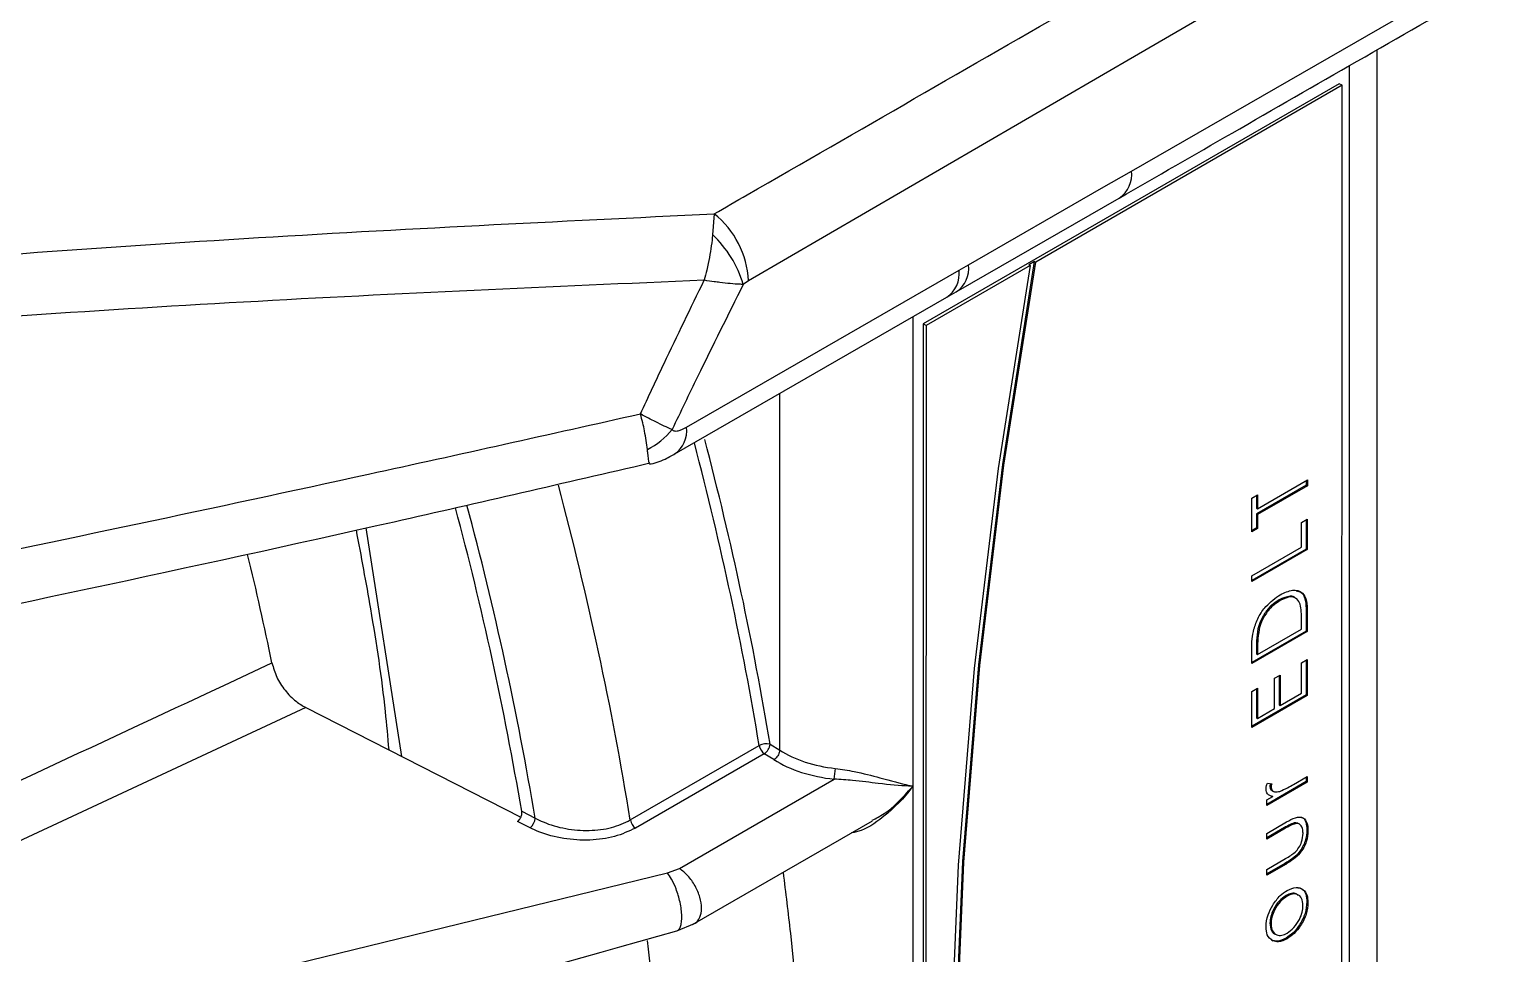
# Model space of a CAD drawing. Extents: x 8 to 113, y 1 to 87.
# Drawn here: x 29.141 to 30.996, y 12.558 to 13.736 of the extents above; entities that cross this region are included whole.
import ezdxf

# ---------------------------------------------------------------- set-up
doc = ezdxf.new("R2010")
doc.units = 0
doc.header["$MEASUREMENT"] = 0
doc.layers.add('OBJECT', color=7, linetype='CONTINUOUS')

msp = doc.modelspace()

# ---------------------------------------------------------------- linework, layer by layer
at = {"layer": 'OBJECT'}
for p, q in [((30.5459, 13.5554), (30.9962, 13.8145)), ((30.8586, 11.5618), (30.8588, 13.7101)), ((30.8234, 11.5051), (30.8237, 13.6898)), ((30.8106, 13.6667), (30.2802, 13.3605)), ((30.8141, 13.6647), (30.4236, 13.4392)), ((30.8141, 13.6647), (30.8106, 13.6667)), ((30.8138, 11.5214), (30.8141, 13.6647)), ((30.3224, 13.4014), (30.5302, 13.521)), ((30.0139, 13.5009), (30.0117, 13.4743)), ((30.4164, 13.435), (30.2838, 13.3585)), ((30.326, 13.4289), (30.338, 13.4358)), ((30.4222, 13.44), (30.4149, 13.4359)), ((30.4149, 13.4359), (30.4164, 13.435)), ((30.4222, 13.44), (30.4236, 13.4392)), ((29.9785, 13.2289), (30.326, 13.4289)), ((30.0576, 13.4156), (30.0509, 13.4109)), ((30.3105, 13.3945), (30.3224, 13.4014)), ((29.9629, 13.1945), (30.3104, 13.3945)), ((30.2671, 13.3696), (30.2671, 12.7712)), ((30.2802, 13.3605), (30.28, 11.2173)), ((30.2838, 13.3585), (30.2802, 13.3605)), ((30.2838, 13.3585), (30.2835, 11.2152)), ((30.0974, 12.8172), (30.0974, 13.2719)), ((30.7064, 13.1249), (30.7699, 13.1616)), ((30.7684, 13.1607), (30.7684, 13.155)), ((30.7699, 13.1616), (30.7699, 13.1542)), ((30.6991, 13.1385), (30.7064, 13.1427)), ((30.6991, 13.0956), (30.6991, 13.1385)), ((30.7684, 13.155), (30.705, 13.1184)), ((30.705, 13.1419), (30.705, 13.1257)), ((30.7699, 13.1542), (30.7064, 13.1176)), ((30.7064, 13.1427), (30.7064, 13.1249)), ((30.7684, 13.155), (30.7699, 13.1542)), ((30.705, 13.1257), (30.7064, 13.1249)), ((30.705, 13.1184), (30.705, 13.1006)), ((30.705, 13.1184), (30.7064, 13.1176)), ((30.7064, 13.1176), (30.7064, 13.0998)), ((30.7626, 13.1073), (30.7698, 13.1115)), ((30.7626, 13.0759), (30.7626, 13.1073)), ((30.7684, 13.1107), (30.7684, 13.0736)), ((30.7698, 13.1115), (30.7698, 13.0728)), ((29.5697, 13.1007), (29.6154, 12.8092)), ((30.705, 13.1006), (30.6991, 13.0972)), ((30.7064, 13.0998), (30.6991, 13.0956)), ((30.705, 13.1006), (30.7064, 13.0998)), ((30.6991, 13.0393), (30.7626, 13.0759)), ((30.7684, 13.0736), (30.6991, 13.0336)), ((30.7698, 13.0728), (30.6991, 13.032)), ((30.7684, 13.0736), (30.7698, 13.0728)), ((30.6991, 13.032), (30.6991, 13.0393)), ((30.7339, 13.0089), (30.7354, 13.0081)), ((30.7684, 12.9944), (30.7684, 12.9691)), ((30.7684, 12.9944), (30.7698, 12.9936)), ((30.7698, 12.9936), (30.7698, 12.9683)), ((30.7064, 12.939), (30.7626, 12.9715)), ((30.7069, 12.9718), (30.7084, 12.971)), ((30.7626, 12.9715), (30.7626, 12.9808)), ((30.7684, 12.9691), (30.6991, 12.9291)), ((30.7698, 12.9683), (30.6991, 12.9275)), ((30.7684, 12.9691), (30.7698, 12.9683)), ((30.6991, 12.9275), (30.6991, 12.944)), ((30.705, 12.9456), (30.705, 12.9398)), ((30.705, 12.9456), (30.7064, 12.9448)), ((30.705, 12.9398), (30.7064, 12.939)), ((30.7064, 12.9448), (30.7064, 12.939)), ((30.7626, 12.9287), (30.7698, 12.9329)), ((30.7626, 12.89), (30.7626, 12.9287)), ((30.7684, 12.9321), (30.7684, 12.8877)), ((30.7698, 12.9329), (30.7698, 12.8869)), ((30.7281, 12.9089), (30.7354, 12.913)), ((30.7281, 12.8701), (30.7281, 12.9089)), ((30.734, 12.9122), (30.734, 12.8751)), ((30.7354, 12.913), (30.7354, 12.8743)), ((30.6991, 12.8921), (30.7064, 12.8963)), ((30.6991, 12.8461), (30.6991, 12.8921)), ((30.7684, 12.8877), (30.6991, 12.8477)), ((30.7698, 12.8869), (30.6991, 12.8461)), ((30.705, 12.8955), (30.7049, 12.8584)), ((30.7064, 12.8963), (30.7064, 12.8576)), ((30.7354, 12.8743), (30.7626, 12.89)), ((30.7684, 12.8877), (30.7698, 12.8869)), ((29.4932, 12.8714), (28.0352, 12.1929)), ((29.4932, 12.8714), (29.7674, 12.7317)), ((30.7064, 12.8576), (30.7281, 12.8701)), ((30.734, 12.8751), (30.7354, 12.8743)), ((30.7049, 12.8584), (30.7064, 12.8576)), ((29.9069, 12.7282), (30.0712, 12.823)), ((30.0851, 12.8248), (30.0974, 12.8172)), ((30.0777, 12.8127), (29.9134, 12.7179)), ((30.09, 12.8052), (30.0777, 12.8127)), ((30.0974, 12.8172), (30.0974, 12.8172)), ((29.9694, 12.6664), (30.1667, 12.7803)), ((30.2671, 12.7712), (30.267, 12.2813)), ((30.7684, 12.7772), (30.7181, 12.7481)), ((30.7698, 12.7763), (30.7181, 12.7465)), ((30.719, 12.7753), (30.7245, 12.7744)), ((30.7222, 12.771), (30.7236, 12.7701)), ((30.7524, 12.7736), (30.7698, 12.7837)), ((30.7684, 12.7829), (30.7684, 12.7772)), ((30.7684, 12.7772), (30.7698, 12.7763)), ((30.7698, 12.7837), (30.7698, 12.7763)), ((30.7181, 12.7538), (30.7257, 12.7582)), ((30.7181, 12.7465), (30.7181, 12.7538)), ((30.7243, 12.759), (30.7257, 12.7582)), ((30.7249, 12.7657), (30.7267, 12.7647)), ((29.7685, 12.7393), (29.7857, 12.7305)), ((29.7791, 12.7183), (29.7631, 12.7264)), ((29.9861, 12.5948), (30.2156, 12.7273)), ((30.7181, 12.7111), (30.7433, 12.7257)), ((30.7407, 12.7185), (30.7181, 12.7054)), ((30.7421, 12.7176), (30.7181, 12.7038)), ((30.7407, 12.7185), (30.7421, 12.7176)), ((30.7533, 12.7245), (30.7547, 12.7237)), ((30.7599, 12.7228), (30.7582, 12.7238)), ((30.7693, 12.7157), (30.7707, 12.7148)), ((30.7181, 12.7038), (30.7181, 12.7111)), ((30.7181, 12.6651), (30.7421, 12.6789)), ((28.0352, 12.1929), (29.9543, 12.6607)), ((29.9543, 12.6607), (29.9694, 12.6664)), ((30.7414, 12.6728), (30.7181, 12.6594)), ((30.7428, 12.672), (30.7181, 12.6577)), ((30.7181, 12.6577), (30.7181, 12.6651)), ((30.7414, 12.6728), (30.7428, 12.672)), ((30.7427, 12.6319), (30.7441, 12.6311)), ((30.7693, 12.6237), (30.7707, 12.6229)), ((29.966, 12.5869), (29.9889, 12.5964)), ((30.7221, 12.5965), (30.7236, 12.5957)), ((30.7243, 12.5751), (30.7258, 12.5742)), ((30.7427, 12.5775), (30.7441, 12.5766))]:
    msp.add_line(p, q, dxfattribs=at)
at = {"layer": 'OBJECT', "flags": 128}
for points in [[(30.9962, 13.9612), (30.5546, 13.7045), (30.0576, 13.4156)], [(30.338, 13.4358), (30.5077, 13.5334), (30.5459, 13.5554)], [(30.4164, 13.435), (30.3758, 13.1762), (30.3454, 12.9212), (30.325, 12.6705), (30.3148, 12.4249), (30.3147, 12.1848), (30.3249, 11.9509), (30.3452, 11.7237), (30.3756, 11.5039), (30.4161, 11.2918)], [(30.4219, 11.2968), (30.3814, 11.5088), (30.3509, 11.7287), (30.3306, 11.9558), (30.3204, 12.1897), (30.3204, 12.4298), (30.3307, 12.6754), (30.3511, 12.9261), (30.3816, 13.1812), (30.4222, 13.44)], [(30.4233, 11.296), (30.3828, 11.508), (30.3523, 11.7278), (30.332, 11.955), (30.3218, 12.1889), (30.3218, 12.4289), (30.3321, 12.6746), (30.3525, 12.9253), (30.383, 13.1804), (30.4236, 13.4392)]]:
    msp.add_lwpolyline(points, dxfattribs=at)
at = {"layer": 'OBJECT'}
for centre, radius, start, end in [((30.5093, 13.5513), 0.0368, 304.6269, 6.46), ((29.9401, 13.4093), 0.1177, 3.1004, 51.182), ((29.9156, 13.3711), 0.141, 16.4081, 47.0721), ((30.3015, 13.4316), 0.0368, 304.6554, 6.4653), ((30.2895, 13.4247), 0.0367, 304.5987, 6.4988), ((29.8869, 13.2846), 0.0939, 296.4664, 321.3005), ((29.9421, 13.2247), 0.0367, 304.6111, 6.5483), ((25.6123, 12.0284), 4.3512, 9.2546, 15.0034), ((25.5851, 12.0301), 4.243, 9.621, 14.9724), ((25.5765, 12.0224), 4.2683, 9.5493, 15.0338), ((25.7706, 12.1761), 3.7556, 11.5548, 13.7175), ((30.0804, 12.8063), 0.0191, 75.8956, 118.8852), ((30.0868, 12.8257), 0.0158, 189.8297, 235.1503), ((30.0687, 12.8264), 0.0164, 303.2897, 354.3472), ((30.0555, 12.7997), 0.1129, 350.0935, 357.0806), ((29.7674, 12.7324), 0.0184, 309.6766, 354.1581), ((29.9225, 12.7309), 0.0158, 189.8297, 235.1503), ((26.4918, 12.1548), 3.4624, 0.9114, 6.9651)]:
    msp.add_arc(centre, radius, start, end, dxfattribs=at)
for centre, major_axis, ratio, start_param, end_param in [((27.7877, 13.5693), (-1.6732, 2.7981), 0.587367, 4.120869, 4.254325), ((27.7808, 13.5651), (-1.6682, 2.7895), 0.587398, 4.12084, 4.253828), ((30.1818, 12.8583), (0.1299, -0.0062), 0.606748, 3.956823, 4.624667), ((30.1822, 12.8662), (0.1199, -0.0063), 0.609108, 3.958831, 4.62736)]:
    msp.add_ellipse(centre, major_axis=major_axis, ratio=ratio, start_param=start_param, end_param=end_param, dxfattribs=at)
for points, knots in [([(30.0139, 13.5009), (30.0279, 13.509), (30.1838, 13.5988), (30.5037, 13.7829), (30.8096, 13.9589), (30.9735, 14.0532)], [0, 0, 0, 0, 0.043725, 0.487633, 1, 1, 1, 1]), ([(30.5302, 13.521), (30.5781, 13.5486), (30.7324, 13.6374), (30.8866, 13.7261), (30.993, 13.7872)], [0, 0, 0, 0, 0.31038, 1, 1, 1, 1]), ([(27.3501, 13.28), (27.5943, 13.3069), (28.083, 13.3606), (28.7706, 13.424), (29.4146, 13.4721), (29.8141, 13.4913), (30.0139, 13.5009)], [0, 0, 0, 0, 0.273703, 0.547704, 0.773763, 1, 1, 1, 1]), ([(30.0117, 13.4743), (30.0115, 13.4721), (30.0104, 13.4604), (30.0079, 13.4449), (30.0041, 13.4277), (30.0023, 13.4206), (30.0011, 13.4164), (30.0011, 13.4162)], [0, 0, 0, 0, 0.1255223, 0.6415615, 0.7788905, 0.9936065, 1, 1, 1, 1]), ([(30.0011, 13.4162), (29.8055, 13.4078), (29.4142, 13.3908), (28.7624, 13.3461), (28.0461, 13.2845), (27.5241, 13.2316), (27.2629, 13.2052)], [0, 0, 0, 0, 0.215576, 0.431317, 0.71549, 1, 1, 1, 1]), ([(29.9198, 13.2459), (29.9298, 13.2674), (29.9564, 13.3243), (29.9839, 13.381), (30.0011, 13.4162)], [0, 0, 0, 0, 0.376843, 1, 1, 1, 1]), ([(30.0509, 13.4109), (30.0313, 13.3717), (30.0005, 13.3102), (29.9709, 13.2483), (29.9602, 13.2259)], [0, 0, 0, 0, 0.636851, 1, 1, 1, 1]), ([(30.0509, 13.4109), (30.0493, 13.411), (30.0409, 13.4112), (30.028, 13.4124), (30.0123, 13.4145), (30.0055, 13.4155), (30.0012, 13.4162), (30.0011, 13.4162)], [0, 0, 0, 0, 0.1253422, 0.6415362, 0.7788511, 0.9936004, 1, 1, 1, 1]), ([(27.4813, 12.759), (27.7854, 12.8134), (28.2877, 12.9032), (28.9839, 13.0432), (29.4928, 13.1506), (29.8043, 13.2201), (29.9198, 13.2459)], [0, 0, 0, 0, 0.372207, 0.614681, 0.857089, 1, 1, 1, 1]), ([(29.9287, 13.2005), (29.9277, 13.208), (29.926, 13.2209), (29.9219, 13.2383), (29.9198, 13.2458), (29.9198, 13.2459)], [0, 0, 0, 0, 0.568856, 0.993064, 1, 1, 1, 1]), ([(29.9602, 13.2259), (29.9536, 13.2288), (29.9422, 13.234), (29.9267, 13.2422), (29.9199, 13.2459), (29.9198, 13.2459)], [0, 0, 0, 0, 0.5688554, 0.9930498, 1, 1, 1, 1]), ([(29.9602, 13.2259), (29.9604, 13.2256), (29.961, 13.2249), (29.9634, 13.2238), (29.9694, 13.2242), (29.975, 13.227), (29.9785, 13.2289)], [0, 0, 0, 0, 0.057745, 0.172174, 0.469852, 1, 1, 1, 1]), ([(29.9318, 13.182), (29.9318, 13.182), (29.9313, 13.1813), (29.9305, 13.1853), (29.9294, 13.1939), (29.9289, 13.1988), (29.9287, 13.2005)], [0, 0, 0, 0, 0.016815, 0.584664, 0.85123, 1, 1, 1, 1]), ([(29.9318, 13.1821), (29.9324, 13.1822), (29.9401, 13.1832), (29.9522, 13.1885), (29.9629, 13.1946), (29.9675, 13.1972)], [0, 0, 0, 0, 0.041437, 0.586966, 1, 1, 1, 1]), ([(27.8596, 12.751), (27.9556, 12.7689), (28.2791, 12.829), (28.8612, 12.9476), (29.4559, 13.0731), (29.823, 13.1581), (29.9316, 13.1833)], [0, 0, 0, 0, 0.138195, 0.465648, 0.841965, 1, 1, 1, 1]), ([(29.5573, 13.0981), (29.5636, 13.0644), (29.5782, 12.9864), (29.5924, 12.8925), (29.5975, 12.8338), (29.5989, 12.8176)], [0, 0, 0, 0, 0.354549, 0.821679, 1, 1, 1, 1]), ([(30.7017, 12.9714), (30.7034, 12.9765), (30.7069, 12.9869), (30.7188, 13.0038), (30.7291, 13.011), (30.7354, 13.0154)], [0, 0, 0, 0, 0.280265, 0.560708, 1, 1, 1, 1]), ([(30.7339, 13.0089), (30.7306, 13.0067), (30.724, 13.0024), (30.7157, 12.9925), (30.7097, 12.9818), (30.7079, 12.9752), (30.7069, 12.9718)], [0, 0, 0, 0, 0.2801883, 0.5597645, 0.7798016, 1, 1, 1, 1]), ([(30.7552, 13.0105), (30.7551, 13.0106), (30.7536, 13.013), (30.7464, 13.0143), (30.7387, 13.0109), (30.7339, 13.0089)], [0, 0, 0, 0, 0.012607, 0.397544, 1, 1, 1, 1]), ([(30.7354, 13.0154), (30.7407, 13.0179), (30.7513, 13.0228), (30.7639, 13.0195), (30.7695, 13.0079), (30.7697, 12.9984), (30.7698, 12.9936)], [0, 0, 0, 0, 0.280123, 0.559249, 0.778834, 1, 1, 1, 1]), ([(30.7608, 13.0031), (30.7595, 13.0057), (30.7571, 13.0108), (30.7481, 13.0138), (30.7402, 13.0103), (30.7354, 13.0081)], [0, 0, 0, 0, 0.280544, 0.561026, 1, 1, 1, 1]), ([(30.7556, 13.0201), (30.758, 13.0198), (30.7639, 13.019), (30.7679, 13.0084), (30.7683, 12.9991), (30.7684, 12.9944)], [0, 0, 0, 0, 0.247047, 0.622174, 1, 1, 1, 1]), ([(30.7354, 13.0081), (30.7321, 13.0059), (30.7254, 13.0016), (30.7171, 12.9917), (30.7112, 12.981), (30.7093, 12.9743), (30.7084, 12.971)], [0, 0, 0, 0, 0.280188, 0.559764, 0.779801, 1, 1, 1, 1]), ([(30.7626, 12.9808), (30.7626, 12.9852), (30.7626, 12.9931), (30.7613, 13.0001), (30.7608, 13.0031)], [0, 0, 0, 0, 0.560429, 1, 1, 1, 1]), ([(30.6991, 12.944), (30.6991, 12.9489), (30.6991, 12.9577), (30.7009, 12.9672), (30.7017, 12.9714)], [0, 0, 0, 0, 0.560447, 1, 1, 1, 1]), ([(30.7069, 12.9718), (30.7062, 12.9667), (30.705, 12.9577), (30.705, 12.9493), (30.705, 12.9456)], [0, 0, 0, 0, 0.5595429, 1, 1, 1, 1]), ([(30.7084, 12.971), (30.7077, 12.9659), (30.7064, 12.9569), (30.7064, 12.9485), (30.7064, 12.9448)], [0, 0, 0, 0, 0.559543, 1, 1, 1, 1]), ([(28.001, 12.2527), (28.032, 12.2671), (28.1869, 12.3393), (28.6701, 12.5645), (29.1221, 12.7753), (29.4501, 12.9284)], [0, 0, 0, 0, 0.0641527, 0.3207636, 1, 1, 1, 1]), ([(29.4501, 12.9284), (29.4519, 12.9223), (29.4553, 12.9102), (29.4664, 12.893), (29.4795, 12.8795), (29.489, 12.8739), (29.4932, 12.8714)], [0, 0, 0, 0, 0.261429, 0.522716, 0.787777, 1, 1, 1, 1]), ([(30.0974, 12.8172), (30.0972, 12.8163), (30.097, 12.8144), (30.0957, 12.8113), (30.0938, 12.8085), (30.092, 12.8066), (30.0907, 12.8056), (30.0902, 12.8053), (30.09, 12.8052)], [0, 0, 0, 0, 0.214778, 0.429545, 0.644305, 0.859108, 0.937931, 1, 1, 1, 1]), ([(30.1682, 12.7939), (30.1763, 12.7927), (30.1966, 12.7897), (30.2302, 12.7806), (30.2533, 12.7743), (30.2653, 12.7716), (30.267, 12.7712), (30.2671, 12.7712)], [0, 0, 0, 0, 0.202, 0.504, 0.93086, 0.996414, 1, 1, 1, 1]), ([(30.2671, 12.7712), (30.267, 12.7712), (30.2652, 12.7713), (30.2523, 12.7716), (30.2282, 12.7739), (30.1947, 12.7784), (30.1746, 12.7797), (30.1667, 12.7803)], [0, 0, 0, 0, 0.003753, 0.069708, 0.499933, 0.8019, 1, 1, 1, 1]), ([(30.2671, 12.7712), (30.267, 12.7711), (30.2653, 12.7689), (30.2533, 12.7531), (30.23, 12.7311), (30.2032, 12.7138), (30.1901, 12.712), (30.189, 12.7119)], [0, 0, 0, 0, 0.0043426, 0.083758, 0.6008643, 0.9667143, 1, 1, 1, 1]), ([(30.2153, 12.728), (30.2178, 12.7292), (30.236, 12.7378), (30.2522, 12.7546), (30.2652, 12.7691), (30.267, 12.7711), (30.2671, 12.7712)], [0, 0, 0, 0, 0.122961, 0.87771, 0.993419, 1, 1, 1, 1]), ([(30.7172, 12.7679), (30.7174, 12.7692), (30.7176, 12.7716), (30.7186, 12.7742), (30.719, 12.7753)], [0, 0, 0, 0, 0.559235, 1, 1, 1, 1]), ([(30.7257, 12.7582), (30.7233, 12.7589), (30.7199, 12.7598), (30.7175, 12.764), (30.7173, 12.7666), (30.7172, 12.7679)], [0, 0, 0, 0, 0.558794, 0.779468, 1, 1, 1, 1]), ([(30.7229, 12.7747), (30.7227, 12.774), (30.7223, 12.7728), (30.7222, 12.7716), (30.7222, 12.771)], [0, 0, 0, 0, 0.4939321, 1, 1, 1, 1]), ([(30.7222, 12.771), (30.7224, 12.7693), (30.7228, 12.7668), (30.7246, 12.7661), (30.7252, 12.7658)], [0, 0, 0, 0, 0.653546, 1, 1, 1, 1]), ([(30.7245, 12.7744), (30.7242, 12.7736), (30.7237, 12.7721), (30.7236, 12.7707), (30.7236, 12.7701)], [0, 0, 0, 0, 0.560374, 1, 1, 1, 1]), ([(30.7236, 12.7701), (30.7239, 12.7686), (30.7246, 12.7655), (30.7287, 12.7635), (30.7324, 12.7642), (30.7347, 12.7647)], [0, 0, 0, 0, 0.278341, 0.55879, 1, 1, 1, 1]), ([(30.7347, 12.7647), (30.738, 12.7661), (30.7439, 12.7687), (30.7498, 12.7721), (30.7524, 12.7736)], [0, 0, 0, 0, 0.559637, 1, 1, 1, 1]), ([(29.7631, 12.7264), (29.7638, 12.727), (29.7653, 12.728), (29.7671, 12.7307), (29.7683, 12.7337), (29.7688, 12.7367), (29.7686, 12.7385), (29.7685, 12.7393)], [0, 0, 0, 0, 0.2091385, 0.4182981, 0.6264181, 0.8381933, 1, 1, 1, 1]), ([(29.7857, 12.7305), (29.789, 12.7289), (29.8006, 12.7231), (29.8239, 12.7163), (29.8543, 12.7139), (29.8838, 12.7175), (29.8992, 12.7246), (29.9069, 12.7282)], [0, 0, 0, 0, 0.093215, 0.327463, 0.55415, 0.777186, 1, 1, 1, 1]), ([(30.7433, 12.7257), (30.7471, 12.7278), (30.7548, 12.7321), (30.7649, 12.7322), (30.7701, 12.725), (30.7705, 12.7182), (30.7707, 12.7148)], [0, 0, 0, 0, 0.281502, 0.559647, 0.779299, 1, 1, 1, 1]), ([(30.7589, 12.7316), (30.7605, 12.7318), (30.7649, 12.7321), (30.7686, 12.7256), (30.7691, 12.719), (30.7693, 12.7157)], [0, 0, 0, 0, 0.219234, 0.608687, 1, 1, 1, 1]), ([(29.9134, 12.7179), (29.9049, 12.7139), (29.8879, 12.7059), (29.8552, 12.7016), (29.8214, 12.7036), (29.7957, 12.7105), (29.7828, 12.7165), (29.7791, 12.7183)], [0, 0, 0, 0, 0.223559, 0.447011, 0.673571, 0.907152, 1, 1, 1, 1]), ([(30.7533, 12.7245), (30.7509, 12.7236), (30.7468, 12.722), (30.7425, 12.7195), (30.7407, 12.7185)], [0, 0, 0, 0, 0.5593559, 1, 1, 1, 1]), ([(30.7693, 12.7157), (30.769, 12.7109), (30.7684, 12.7015), (30.758, 12.6829), (30.7477, 12.6766), (30.7414, 12.6728)], [0, 0, 0, 0, 0.280969, 0.559786, 1, 1, 1, 1]), ([(30.7547, 12.7237), (30.7524, 12.7228), (30.7482, 12.7212), (30.744, 12.7187), (30.7421, 12.7176)], [0, 0, 0, 0, 0.5593559, 1, 1, 1, 1]), ([(30.7707, 12.7148), (30.7704, 12.7101), (30.7698, 12.7007), (30.7594, 12.6821), (30.7491, 12.6758), (30.7428, 12.672)], [0, 0, 0, 0, 0.280969, 0.559786, 1, 1, 1, 1]), ([(30.7582, 12.7235), (30.7578, 12.7238), (30.7565, 12.7248), (30.7546, 12.7246), (30.7533, 12.7245)], [0, 0, 0, 0, 0.285686, 1, 1, 1, 1]), ([(30.7542, 12.687), (30.7559, 12.6889), (30.7594, 12.6927), (30.7635, 12.7017), (30.764, 12.7076), (30.7644, 12.7112)], [0, 0, 0, 0, 0.28012, 0.560535, 1, 1, 1, 1]), ([(30.7644, 12.7112), (30.7643, 12.7133), (30.764, 12.7174), (30.7618, 12.7216), (30.7586, 12.7239), (30.756, 12.7237), (30.7547, 12.7237)], [0, 0, 0, 0, 0.2802623, 0.5600014, 0.7800572, 1, 1, 1, 1]), ([(30.7421, 12.6789), (30.7444, 12.6802), (30.7484, 12.6825), (30.7524, 12.6857), (30.7542, 12.687)], [0, 0, 0, 0, 0.5603339, 1, 1, 1, 1]), ([(29.966, 12.587), (29.966, 12.587), (29.9672, 12.5867), (29.9688, 12.5887), (29.971, 12.5921), (29.9723, 12.5978), (29.9726, 12.6053), (29.972, 12.614), (29.9704, 12.6231), (29.9681, 12.632), (29.9646, 12.6423), (29.9599, 12.6527), (29.9561, 12.6583), (29.9543, 12.6607)], [0, 0, 0, 0, 0.006066, 0.089752, 0.179915, 0.274979, 0.372694, 0.470409, 0.565471, 0.655633, 0.739321, 0.883965, 1, 1, 1, 1]), ([(29.9888, 12.5966), (29.989, 12.5966), (29.9923, 12.5974), (29.996, 12.6038), (29.9984, 12.6152), (29.9962, 12.6296), (29.99, 12.6443), (29.9806, 12.6578), (29.9732, 12.6635), (29.9694, 12.6664)], [0, 0, 0, 0, 0.011851, 0.176543, 0.341234, 0.505925, 0.670618, 0.83531, 1, 1, 1, 1]), ([(30.1016, 12.6614), (30.1048, 12.6355), (30.1198, 12.5159), (30.1255, 12.4016), (30.13, 12.3121)], [0, 0, 0, 0, 0.21667, 1, 1, 1, 1]), ([(30.7257, 12.6196), (30.7288, 12.624), (30.7343, 12.6319), (30.7411, 12.6364), (30.7441, 12.6384)], [0, 0, 0, 0, 0.559213, 1, 1, 1, 1]), ([(30.7441, 12.6384), (30.748, 12.6401), (30.7559, 12.6435), (30.7647, 12.6404), (30.77, 12.6332), (30.7705, 12.6264), (30.7707, 12.6229)], [0, 0, 0, 0, 0.279521, 0.559382, 0.779508, 1, 1, 1, 1]), ([(30.7578, 12.6418), (30.7598, 12.6414), (30.7643, 12.6406), (30.7685, 12.6339), (30.769, 12.6271), (30.7693, 12.6237)], [0, 0, 0, 0, 0.2738305, 0.6366137, 1, 1, 1, 1]), ([(30.7172, 12.592), (30.7176, 12.5971), (30.7184, 12.6062), (30.7235, 12.6155), (30.7257, 12.6196)], [0, 0, 0, 0, 0.5591874, 1, 1, 1, 1]), ([(30.7427, 12.6319), (30.7397, 12.6298), (30.7337, 12.6255), (30.727, 12.6152), (30.7228, 12.6051), (30.7224, 12.5994), (30.7221, 12.5965)], [0, 0, 0, 0, 0.279592, 0.559402, 0.779651, 1, 1, 1, 1]), ([(30.7441, 12.6311), (30.7411, 12.629), (30.7351, 12.6247), (30.7284, 12.6144), (30.7242, 12.6043), (30.7238, 12.5985), (30.7236, 12.5957)], [0, 0, 0, 0, 0.279592, 0.559402, 0.779651, 1, 1, 1, 1]), ([(30.7583, 12.6317), (30.7575, 12.6326), (30.7554, 12.635), (30.7497, 12.6351), (30.745, 12.633), (30.7427, 12.6319)], [0, 0, 0, 0, 0.230482, 0.6153362, 1, 1, 1, 1]), ([(30.7693, 12.6237), (30.7689, 12.6189), (30.7681, 12.6093), (30.7607, 12.595), (30.752, 12.5838), (30.7458, 12.5796), (30.7427, 12.5775)], [0, 0, 0, 0, 0.279778, 0.559177, 0.779592, 1, 1, 1, 1]), ([(30.7643, 12.6192), (30.764, 12.6225), (30.7633, 12.629), (30.7579, 12.6337), (30.7512, 12.6344), (30.7465, 12.6322), (30.7441, 12.6311)], [0, 0, 0, 0, 0.279742, 0.55911, 0.779609, 1, 1, 1, 1]), ([(30.7707, 12.6229), (30.7703, 12.6181), (30.7695, 12.6085), (30.7622, 12.5942), (30.7534, 12.583), (30.7472, 12.5788), (30.7441, 12.5766)], [0, 0, 0, 0, 0.279778, 0.559177, 0.779592, 1, 1, 1, 1]), ([(30.7441, 12.584), (30.7471, 12.5862), (30.7531, 12.5905), (30.7599, 12.6006), (30.7637, 12.6107), (30.7641, 12.6164), (30.7643, 12.6192)], [0, 0, 0, 0, 0.27961, 0.559171, 0.779514, 1, 1, 1, 1]), ([(27.9962, 12.0336), (28.2809, 12.1136), (28.6804, 12.2258), (29.3371, 12.4102), (29.709, 12.5147), (29.966, 12.5869)], [0, 0, 0, 0, 0.433626, 0.608528, 1, 1, 1, 1]), ([(30.7258, 12.5742), (30.723, 12.5763), (30.718, 12.5801), (30.7175, 12.5884), (30.7172, 12.592)], [0, 0, 0, 0, 0.558872, 1, 1, 1, 1]), ([(30.7221, 12.5965), (30.7225, 12.5933), (30.7233, 12.5869), (30.7271, 12.5828), (30.7298, 12.5826), (30.7299, 12.5826)], [0, 0, 0, 0, 0.491714, 0.983902, 1, 1, 1, 1]), ([(30.7236, 12.5957), (30.7239, 12.5924), (30.7247, 12.5858), (30.7303, 12.5815), (30.737, 12.5806), (30.7418, 12.5829), (30.7441, 12.584)], [0, 0, 0, 0, 0.27949, 0.5592491, 0.7795446, 1, 1, 1, 1]), ([(30.7427, 12.5775), (30.7389, 12.5757), (30.7321, 12.5725), (30.7267, 12.5743), (30.7243, 12.5751)], [0, 0, 0, 0, 0.55929, 1, 1, 1, 1]), ([(30.7441, 12.5766), (30.7403, 12.5749), (30.7335, 12.5717), (30.7281, 12.5735), (30.7258, 12.5742)], [0, 0, 0, 0, 0.55929, 1, 1, 1, 1])]:
    msp.add_open_spline(points, degree=3, knots=knots, dxfattribs=at)

doc.saveas('drawing.dxf')
